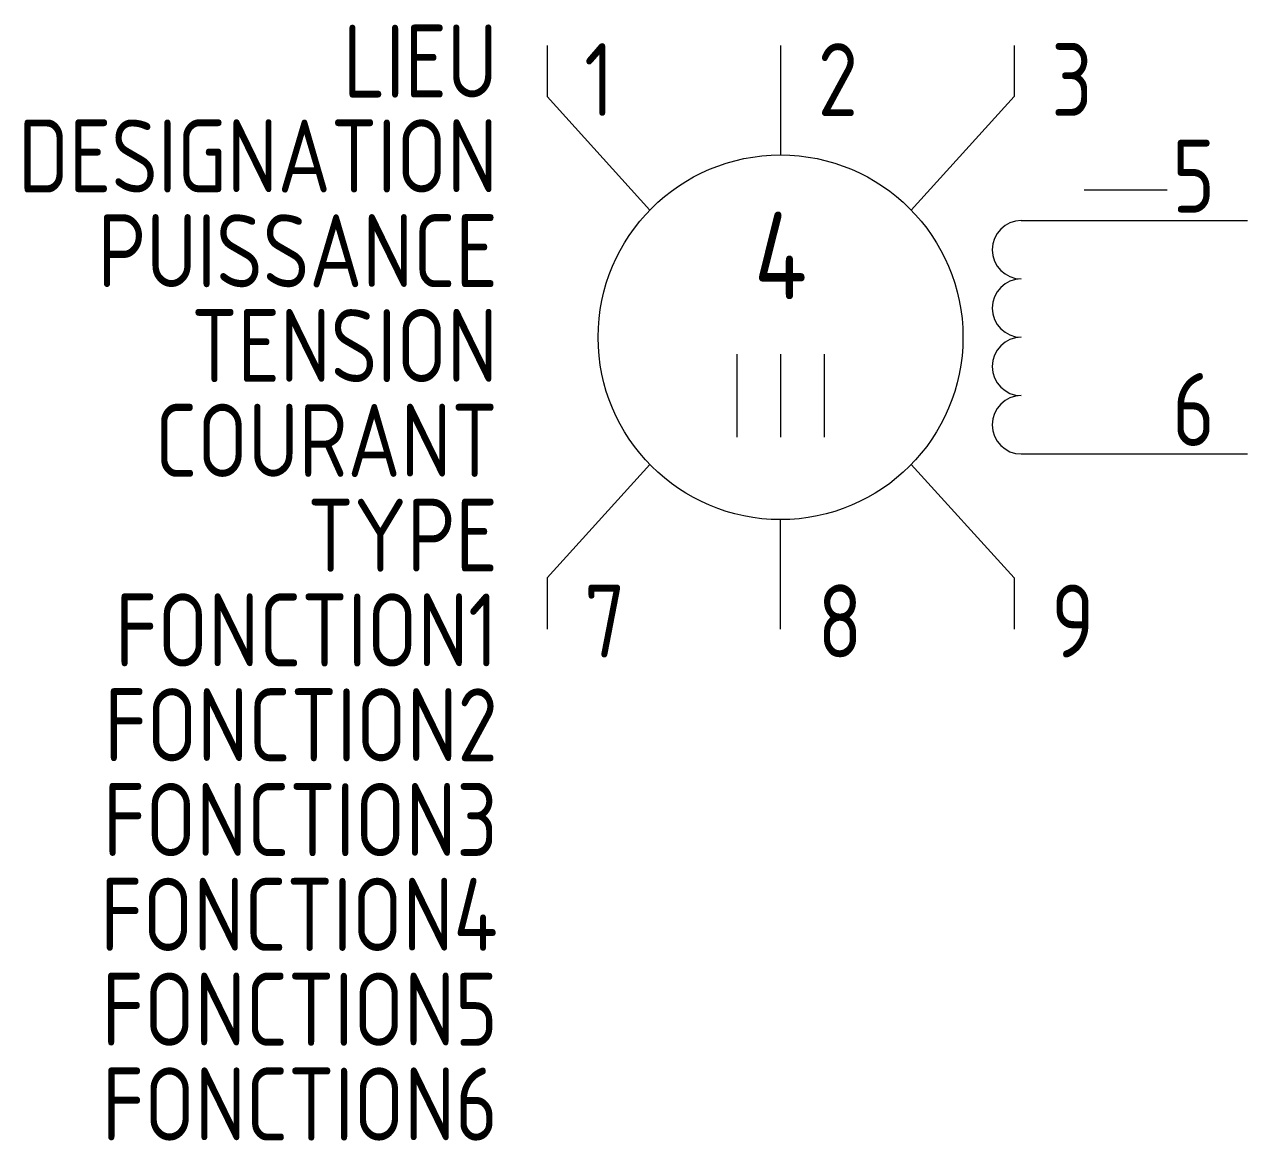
# Model space of a CAD drawing. Header units: millimetres. Extents: x -17.9 to 24, y -37.5 to 0.7.
import ezdxf
from ezdxf.enums import TextEntityAlignment as Align

# ---------------------------------------------------------------- set-up
doc = ezdxf.new("R2010")
doc.units = ezdxf.units.MM
for name, color, linetype in [('SYMB_FIL', 3, 'Continuous'), ('SYMB_FIL_FIN', 1, 'Continuous'), ('SYMB_TXT_CONTACT', 2, 'Continuous'), ('SYMB_TXT_NOM', 3, 'Continuous')]:
    doc.layers.add(name, color=color, linetype=linetype)
doc.styles.add('NET2_5', font='isocp.shx', dxfattribs={"width": 0.9, "height": 2.5})
doc.styles.add('NET_3', font='isocp.shx', dxfattribs={"width": 0.9, "height": 3})

msp = doc.modelspace()

# ---------------------------------------------------------------- linework, layer by layer
at = {"layer": 'SYMB_FIL'}
for p, q in [((0, 0), (0, -1.75)), ((8, 0), (8, -3.75)), ((16, 0), (16, -1.75)), ((0, -1.75), (3.52, -5.642)), ((16, -1.75), (12.48, -5.642)), ((16.25, -6), (24, -6)), ((16.25, -14), (24, -14)), ((0, -18.25), (3.52, -14.358)), ((16, -18.25), (12.48, -14.358)), ((8, -20), (8, -16.25)), ((0, -18.25), (0, -20)), ((16, -18.25), (16, -20))]:
    msp.add_line(p, q, dxfattribs=at)
msp.add_circle((8, -10), 6.25, dxfattribs=at)
for centre in [(16.25, -7), (16.25, -9), (16.25, -11), (16.25, -13)]:
    msp.add_arc(centre, 1, 90, 270, dxfattribs=at)
at = {"layer": 'SYMB_FIL_FIN'}
for p, q in [((18.407, -4.95), (21.25, -4.95)), ((6.5, -10.579), (6.5, -13.421)), ((8, -10.579), (8, -13.421)), ((9.5, -10.579), (9.5, -13.421))]:
    msp.add_line(p, q, dxfattribs=at)

# ---------------------------------------------------------------- texts
at = {"layer": 'SYMB_TXT_CONTACT', "style": 'NET2_5', "width": 0.9, "flags": 8}
for tag, p, s in [('1', (1.275, -2.417), 'U'), ('2', (9.275, -2.417), 'V'), ('3', (17.275, -2.417), 'W'), ('5', (21.417, -5.725), ''), ('6', (21.417, -13.725), ''), ('7', (1.275, -20.975), ''), ('8', (9.275, -20.975), ''), ('9', (17.275, -20.975), '')]:
    msp.add_attdef(tag, p, s, height=2.5, dxfattribs=at)
at = {"layer": 'SYMB_TXT_CONTACT', "style": 'NET_3', "width": 0.9, "flags": 8}
msp.add_attdef('4', text='GS', height=3, dxfattribs=at).set_placement((8, -7.2), align=Align.MIDDLE_CENTER)
at = {"layer": 'SYMB_TXT_NOM', "style": 'NET2_5', "width": 0.9, "flags": 8}
for tag, text, p in [('LIEU', '', (-1.687, -1.785)), ('DESIGNATION', 'G?', (-1.687, -5.035)), ('PUISSANCE', 'KVA', (-1.687, -8.285)), ('TENSION', 'V', (-1.687, -11.535)), ('COURANT', 'A', (-1.687, -14.785)), ('TYPE', '', (-1.687, -18.035)), ('FONCTION1', '', (-1.687, -21.285)), ('FONCTION2', '', (-1.687, -24.535)), ('FONCTION3', '', (-1.687, -27.785)), ('FONCTION4', '', (-1.687, -31.035)), ('FONCTION5', '', (-1.687, -34.285)), ('FONCTION6', '', (-1.687, -37.535))]:
    msp.add_attdef(tag, text=text, height=2.5, dxfattribs=at).set_placement(p, align=Align.RIGHT)

doc.saveas('drawing.dxf')
